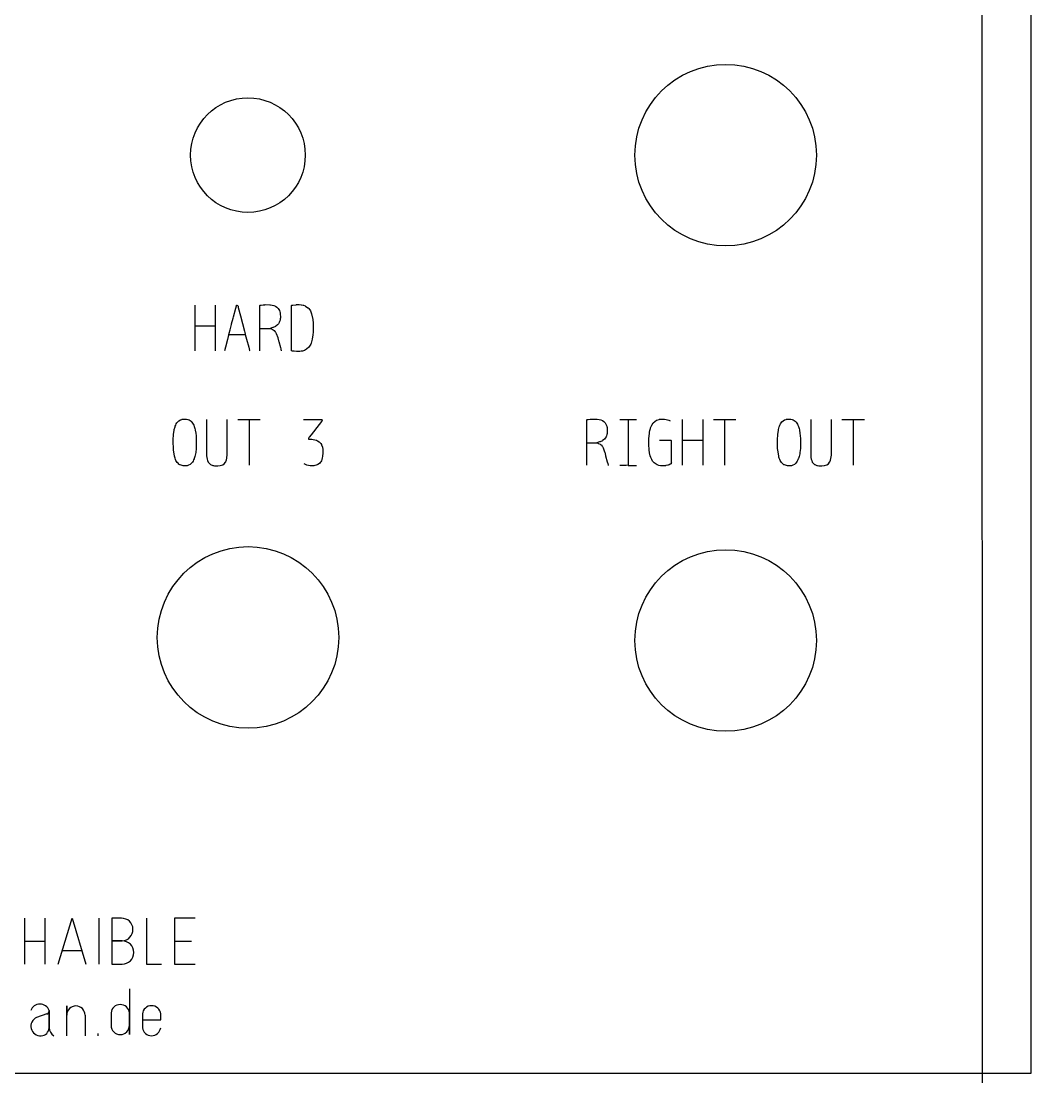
# Model space of a CAD drawing. Header units: inches. Extents: x 0 to 4.24, y -0.04 to 8.77.
# Drawn here: x 2.16 to 4.24, y -0.019 to 2.168 of the extents above; entities that cross this region are included whole.
import ezdxf

# ---------------------------------------------------------------- set-up
doc = ezdxf.new("R2010")
doc.units = ezdxf.units.IN
doc.header["$MEASUREMENT"] = 0
doc.layers.add('Gravur', color=7, linetype='CONTINUOUS')
doc.layers.add('Kontur', color=7, linetype='CONTINUOUS')

msp = doc.modelspace()

# ---------------------------------------------------------------- linework, layer by layer
at = {"layer": 'Gravur', "color": 255, "linetype": 'CONTINUOUS'}
for p, q in [((4.1391, 8.7685), (4.13956, -0.0189)), ((2.51704, 1.5827), (2.51704, 1.48875)), ((2.55945, 1.5827), (2.55945, 1.48875)), ((2.59693, 1.55885), (2.60176, 1.577)), ((2.60176, 1.577), (2.60289, 1.58125)), ((2.60289, 1.58125), (2.60297, 1.58156)), ((2.60297, 1.58156), (2.60298, 1.58163)), ((2.60298, 1.58163), (2.6032, 1.58224)), ((2.60298, 1.58163), (2.60298, 1.58163)), ((2.6032, 1.58224), (2.60332, 1.5824)), ((2.60332, 1.5824), (2.60353, 1.58257)), ((2.60332, 1.5824), (2.60332, 1.5824)), ((2.60353, 1.58257), (2.60381, 1.58267)), ((2.60381, 1.58267), (2.60513, 1.58253)), ((2.60513, 1.58253), (2.60532, 1.5824)), ((2.60532, 1.5824), (2.60532, 1.5824)), ((2.60532, 1.5824), (2.60633, 1.58061)), ((2.60633, 1.58061), (2.60651, 1.57984)), ((2.60651, 1.57984), (2.60651, 1.57984)), ((2.60651, 1.57984), (2.60671, 1.57884)), ((2.60671, 1.57884), (2.60691, 1.57793)), ((2.60691, 1.57793), (2.61141, 1.56097)), ((2.65141, 1.58081), (2.65147, 1.58206)), ((2.65142, 1.58068), (2.65141, 1.58081)), ((2.65141, 1.58081), (2.65141, 1.58081)), ((2.65147, 1.57952), (2.65142, 1.58068)), ((2.65147, 1.58206), (2.65153, 1.58228)), ((2.65147, 1.57356), (2.65147, 1.57952)), ((2.65153, 1.58228), (2.65155, 1.58236)), ((2.65155, 1.58236), (2.65159, 1.58242)), ((2.65159, 1.58242), (2.65211, 1.58282)), ((2.65159, 1.58242), (2.65159, 1.58242)), ((2.65211, 1.58282), (2.6529, 1.58302)), ((2.6529, 1.58302), (2.65358, 1.5831)), ((2.6529, 1.58302), (2.6529, 1.58302)), ((2.65358, 1.5831), (2.65412, 1.58315)), ((2.65412, 1.58315), (2.65833, 1.58363)), ((2.65833, 1.58363), (2.65871, 1.58366)), ((2.65871, 1.58366), (2.66009, 1.58376)), ((2.65871, 1.58366), (2.65871, 1.58366)), ((2.66009, 1.58376), (2.66055, 1.5838)), ((2.66055, 1.5838), (2.66138, 1.58385)), ((2.66055, 1.5838), (2.66055, 1.5838)), ((2.66138, 1.58385), (2.66221, 1.58391)), ((2.66221, 1.58391), (2.67167, 1.58385)), ((2.67167, 1.58385), (2.67305, 1.5837)), ((2.67305, 1.5837), (2.67305, 1.5837)), ((2.67305, 1.5837), (2.67671, 1.58308)), ((2.67671, 1.58308), (2.68024, 1.58209)), ((2.68024, 1.58209), (2.68354, 1.58067)), ((2.68354, 1.58067), (2.68651, 1.57877)), ((2.68651, 1.57877), (2.68651, 1.57877)), ((2.68651, 1.57877), (2.68943, 1.5759)), ((2.68943, 1.5759), (2.69164, 1.57223)), ((2.71633, 1.58143), (2.71641, 1.58227)), ((2.71633, 1.58134), (2.71633, 1.58143)), ((2.71633, 1.58143), (2.71633, 1.58143)), ((2.71637, 1.58058), (2.71633, 1.58134)), ((2.71637, 1.57647), (2.71637, 1.58058)), ((2.71637, 1.56203), (2.71637, 1.57647)), ((2.71641, 1.58227), (2.71646, 1.58241)), ((2.71646, 1.58241), (2.71648, 1.58243)), ((2.71648, 1.58243), (2.71649, 1.58246)), ((2.71649, 1.58246), (2.71704, 1.58286)), ((2.71649, 1.58246), (2.71649, 1.58246)), ((2.71704, 1.58286), (2.71787, 1.58305)), ((2.71787, 1.58305), (2.71858, 1.58312)), ((2.71787, 1.58305), (2.71787, 1.58305)), ((2.71858, 1.58312), (2.71915, 1.58318)), ((2.71915, 1.58318), (2.72597, 1.58383)), ((2.72597, 1.58383), (2.72637, 1.58387)), ((2.72637, 1.58387), (2.7268, 1.58392)), ((2.72637, 1.58387), (2.72637, 1.58387)), ((2.7268, 1.58392), (2.72723, 1.58397)), ((2.72723, 1.58397), (2.73176, 1.58415)), ((2.73176, 1.58415), (2.73219, 1.58414)), ((2.73219, 1.58414), (2.73219, 1.58414)), ((2.73219, 1.58414), (2.73627, 1.58376)), ((2.73627, 1.58376), (2.73704, 1.58364)), ((2.73704, 1.58364), (2.74077, 1.58281)), ((2.74077, 1.58281), (2.74118, 1.58269)), ((2.74118, 1.58269), (2.74118, 1.58269)), ((2.74118, 1.58269), (2.74482, 1.58134)), ((2.74482, 1.58134), (2.74552, 1.58101)), ((2.74552, 1.58101), (2.75032, 1.57772)), ((2.75032, 1.57772), (2.75091, 1.57716)), ((2.75091, 1.57716), (2.75147, 1.57657)), ((2.75147, 1.57657), (2.75202, 1.57597)), ((2.75202, 1.57597), (2.75202, 1.57597)), ((2.75202, 1.57597), (2.75541, 1.57099)), ((2.59311, 1.54443), (2.59632, 1.55644)), ((2.59632, 1.55644), (2.59693, 1.55885)), ((2.61141, 1.56097), (2.61982, 1.52917)), ((2.65147, 1.55381), (2.65147, 1.57356)), ((2.65147, 1.48875), (2.65147, 1.55381)), ((2.69164, 1.57223), (2.69264, 1.56943)), ((2.69264, 1.56943), (2.69273, 1.56911)), ((2.69273, 1.56911), (2.69273, 1.56911)), ((2.69273, 1.56911), (2.69308, 1.56761)), ((2.69342, 1.5544), (2.6929, 1.55188)), ((2.69308, 1.56761), (2.69318, 1.56711)), ((2.69318, 1.56711), (2.69318, 1.56711)), ((2.69318, 1.56711), (2.69337, 1.56596)), ((2.69337, 1.56596), (2.69352, 1.56481)), ((2.69372, 1.55697), (2.69342, 1.5544)), ((2.69352, 1.56481), (2.69378, 1.55796)), ((2.69378, 1.55796), (2.69372, 1.55697)), ((2.69372, 1.55697), (2.69372, 1.55697)), ((2.71637, 1.51101), (2.71637, 1.56203)), ((2.75541, 1.57099), (2.75631, 1.56916)), ((2.75631, 1.56916), (2.7571, 1.56728)), ((2.7571, 1.56728), (2.7578, 1.56534)), ((2.7578, 1.56534), (2.76006, 1.55598)), ((2.76006, 1.55598), (2.76027, 1.55463)), ((2.76027, 1.55463), (2.76027, 1.55463)), ((2.76027, 1.55463), (2.76114, 1.54451)), ((2.51718, 1.5403), (2.55932, 1.5403)), ((2.58801, 1.52532), (2.58984, 1.53221)), ((2.58984, 1.53221), (2.59278, 1.54321)), ((2.59278, 1.54321), (2.59311, 1.54443)), ((2.59311, 1.54443), (2.59311, 1.54443)), ((2.65161, 1.535), (2.67266, 1.53513)), ((2.67798, 1.5369), (2.67249, 1.53513)), ((2.67249, 1.53513), (2.67326, 1.53481)), ((2.67326, 1.53481), (2.67356, 1.53469)), ((2.67356, 1.53469), (2.67548, 1.53388)), ((2.67548, 1.53388), (2.6759, 1.5337)), ((2.6759, 1.5337), (2.6759, 1.5337)), ((2.6759, 1.5337), (2.67873, 1.53239)), ((2.67896, 1.53721), (2.67798, 1.5369)), ((2.67873, 1.53239), (2.67904, 1.53222)), ((2.68358, 1.53924), (2.67896, 1.53721)), ((2.67904, 1.53222), (2.68065, 1.53101)), ((2.68065, 1.53101), (2.68096, 1.53074)), ((2.68096, 1.53074), (2.68096, 1.53074)), ((2.68096, 1.53074), (2.68316, 1.52825)), ((2.68403, 1.5395), (2.68358, 1.53924)), ((2.68358, 1.53924), (2.68358, 1.53924)), ((2.68778, 1.54242), (2.68403, 1.5395)), ((2.68965, 1.54464), (2.68778, 1.54242)), ((2.69113, 1.5471), (2.68965, 1.54464)), ((2.69215, 1.54943), (2.69113, 1.5471)), ((2.69113, 1.5471), (2.69113, 1.5471)), ((2.6929, 1.55188), (2.69215, 1.54943)), ((2.76129, 1.53341), (2.76112, 1.52798)), ((2.76114, 1.54451), (2.76124, 1.54112)), ((2.76124, 1.54112), (2.76124, 1.54112)), ((2.76124, 1.54112), (2.76128, 1.53726)), ((2.76128, 1.53726), (2.76129, 1.53341)), ((2.58447, 1.51194), (2.58046, 1.4967)), ((2.58616, 1.5183), (2.58447, 1.51194)), ((2.58714, 1.52176), (2.58616, 1.5183)), ((2.58716, 1.52174), (2.58801, 1.52532)), ((2.58949, 1.52175), (2.58716, 1.52174)), ((2.59532, 1.52175), (2.58949, 1.52175)), ((2.61361, 1.52175), (2.59532, 1.52175)), ((2.6214, 1.52185), (2.61361, 1.52175)), ((2.61982, 1.52917), (2.62039, 1.52664)), ((2.62039, 1.52664), (2.62045, 1.52636)), ((2.62045, 1.52636), (2.62045, 1.52636)), ((2.62045, 1.52636), (2.62117, 1.52296)), ((2.62117, 1.52296), (2.62135, 1.5223)), ((2.62135, 1.5223), (2.62409, 1.513)), ((2.62409, 1.513), (2.62843, 1.49657)), ((2.68316, 1.52825), (2.6838, 1.52733)), ((2.6838, 1.52733), (2.6838, 1.52733)), ((2.6838, 1.52733), (2.68455, 1.52608)), ((2.68455, 1.52608), (2.68523, 1.52479)), ((2.68523, 1.52479), (2.68825, 1.51626)), ((2.68825, 1.51626), (2.68846, 1.51545)), ((2.68846, 1.51545), (2.68846, 1.51545)), ((2.68846, 1.51545), (2.69, 1.50919)), ((2.69, 1.50919), (2.69032, 1.50796)), ((2.71637, 1.49498), (2.71637, 1.51101)), ((2.75926, 1.5127), (2.75677, 1.50427)), ((2.75943, 1.51352), (2.75926, 1.5127)), ((2.75926, 1.5127), (2.75926, 1.5127)), ((2.76052, 1.52095), (2.75943, 1.51352)), ((2.76063, 1.52202), (2.76052, 1.52095)), ((2.76109, 1.52737), (2.76063, 1.52202)), ((2.76112, 1.52798), (2.76109, 1.52737)), ((2.76109, 1.52737), (2.76109, 1.52737)), ((2.58046, 1.4967), (2.57836, 1.48862)), ((2.62843, 1.49657), (2.62925, 1.49327)), ((2.62925, 1.49327), (2.62934, 1.4929)), ((2.62934, 1.4929), (2.62934, 1.4929)), ((2.62934, 1.4929), (2.63033, 1.48931)), ((2.63033, 1.48931), (2.63057, 1.48862)), ((2.69032, 1.50796), (2.69363, 1.49551)), ((2.69363, 1.49551), (2.69447, 1.4926)), ((2.69447, 1.4926), (2.69457, 1.49228)), ((2.69457, 1.49228), (2.69457, 1.49228)), ((2.69457, 1.49228), (2.69536, 1.48912)), ((2.69536, 1.48912), (2.69547, 1.48848)), ((2.71633, 1.48991), (2.71637, 1.49062)), ((2.71633, 1.48982), (2.71633, 1.48991)), ((2.71633, 1.48991), (2.71633, 1.48991)), ((2.71652, 1.48894), (2.71633, 1.48982)), ((2.71637, 1.49074), (2.71637, 1.49498)), ((2.71637, 1.49062), (2.71637, 1.49074)), ((2.71672, 1.48873), (2.71652, 1.48894)), ((2.71868, 1.48817), (2.71672, 1.48873)), ((2.71893, 1.48814), (2.71868, 1.48817)), ((2.71868, 1.48817), (2.71868, 1.48817)), ((2.72074, 1.48797), (2.71893, 1.48814)), ((2.72177, 1.48783), (2.72074, 1.48797)), ((2.72702, 1.48735), (2.72177, 1.48783)), ((2.72761, 1.48732), (2.72702, 1.48735)), ((2.72702, 1.48735), (2.72702, 1.48735)), ((2.73399, 1.48745), (2.72761, 1.48732)), ((2.73649, 1.48778), (2.73399, 1.48745)), ((2.7389, 1.48828), (2.73649, 1.48778)), ((2.7412, 1.48897), (2.7389, 1.48828)), ((2.74339, 1.48983), (2.7412, 1.48897)), ((2.74547, 1.49088), (2.74339, 1.48983)), ((2.74743, 1.49211), (2.74547, 1.49088)), ((2.7485, 1.49289), (2.74743, 1.49211)), ((2.74743, 1.49211), (2.74743, 1.49211)), ((2.75145, 1.49561), (2.7485, 1.49289)), ((2.75234, 1.49664), (2.75145, 1.49561)), ((2.75608, 1.50266), (2.75234, 1.49664)), ((2.75677, 1.50427), (2.75608, 1.50266)), ((2.47706, 1.33346), (2.47803, 1.33588)), ((2.47803, 1.33588), (2.47918, 1.3382)), ((2.47918, 1.3382), (2.48052, 1.34038)), ((2.48052, 1.34038), (2.4821, 1.34238)), ((2.4821, 1.34238), (2.48457, 1.34469)), ((2.4821, 1.34238), (2.4821, 1.34238)), ((2.48457, 1.34469), (2.48754, 1.34652)), ((2.48754, 1.34652), (2.49084, 1.34764)), ((2.49084, 1.34764), (2.49121, 1.34772)), ((2.49121, 1.34772), (2.49454, 1.34822)), ((2.49121, 1.34772), (2.49121, 1.34772)), ((2.49454, 1.34822), (2.49523, 1.3483)), ((2.49523, 1.3483), (2.49768, 1.34838)), ((2.49768, 1.34838), (2.49791, 1.34837)), ((2.49791, 1.34837), (2.49791, 1.34837)), ((2.49791, 1.34837), (2.50011, 1.34812)), ((2.50011, 1.34812), (2.50053, 1.34804)), ((2.50053, 1.34804), (2.50294, 1.34747)), ((2.50294, 1.34747), (2.50315, 1.3474)), ((2.50315, 1.3474), (2.50315, 1.3474)), ((2.50315, 1.3474), (2.50517, 1.34664)), ((2.50517, 1.34664), (2.50556, 1.34645)), ((2.50556, 1.34645), (2.5095, 1.34374)), ((2.5095, 1.34374), (2.51017, 1.3431)), ((2.51017, 1.3431), (2.51081, 1.34242)), ((2.51081, 1.34242), (2.51141, 1.34172)), ((2.51141, 1.34172), (2.51141, 1.34172)), ((2.51141, 1.34172), (2.51285, 1.33974)), ((2.51285, 1.33974), (2.51409, 1.33762)), ((2.51409, 1.33762), (2.51515, 1.33538)), ((2.51515, 1.33538), (2.51607, 1.33306)), ((2.54157, 1.34703), (2.54157, 1.28316)), ((2.58398, 1.29403), (2.58398, 1.34703)), ((2.60567, 1.34703), (2.65218, 1.34703)), ((2.62899, 1.3469), (2.62899, 1.25308)), ((2.74143, 1.34703), (2.77071, 1.34703)), ((2.77335, 1.33683), (2.75733, 1.31603)), ((2.77071, 1.34703), (2.7776, 1.34703)), ((2.77835, 1.34332), (2.77335, 1.33683)), ((2.7776, 1.34703), (2.77848, 1.34707)), ((2.77881, 1.34392), (2.77835, 1.34332)), ((2.77848, 1.34707), (2.77859, 1.34707)), ((2.77859, 1.34707), (2.77859, 1.34707)), ((2.77859, 1.34707), (2.77954, 1.34687)), ((2.77927, 1.3446), (2.77881, 1.34392)), ((2.77968, 1.34546), (2.77927, 1.3446)), ((2.77927, 1.3446), (2.77927, 1.3446)), ((2.77954, 1.34687), (2.77967, 1.34676)), ((2.77967, 1.34676), (2.77967, 1.34676)), ((2.77967, 1.34676), (2.77974, 1.34664)), ((2.77981, 1.34634), (2.77968, 1.34546)), ((2.77974, 1.34664), (2.77979, 1.34649)), ((2.77979, 1.34649), (2.7798, 1.34642)), ((2.7798, 1.34642), (2.77981, 1.34634)), ((2.77981, 1.34634), (2.77981, 1.34634)), ((3.32503, 1.34514), (3.32509, 1.34639)), ((3.32504, 1.34501), (3.32503, 1.34514)), ((3.32503, 1.34514), (3.32503, 1.34514)), ((3.3251, 1.34385), (3.32504, 1.34501)), ((3.32509, 1.34639), (3.32515, 1.34662)), ((3.3251, 1.33789), (3.3251, 1.34385)), ((3.3251, 1.31815), (3.3251, 1.33789)), ((3.32515, 1.34662), (3.32518, 1.34669)), ((3.32518, 1.34669), (3.32521, 1.34675)), ((3.32521, 1.34675), (3.32574, 1.34715)), ((3.32521, 1.34675), (3.32521, 1.34675)), ((3.32574, 1.34715), (3.32652, 1.34735)), ((3.32652, 1.34735), (3.3272, 1.34743)), ((3.32652, 1.34735), (3.32652, 1.34735)), ((3.3272, 1.34743), (3.32775, 1.34748)), ((3.32775, 1.34748), (3.33195, 1.34796)), ((3.33195, 1.34796), (3.33233, 1.34799)), ((3.33233, 1.34799), (3.33371, 1.3481)), ((3.33233, 1.34799), (3.33233, 1.34799)), ((3.33371, 1.3481), (3.33417, 1.34813)), ((3.33417, 1.34813), (3.335, 1.34818)), ((3.33417, 1.34813), (3.33417, 1.34813)), ((3.335, 1.34818), (3.33583, 1.34824)), ((3.33583, 1.34824), (3.34529, 1.34819)), ((3.34529, 1.34819), (3.34668, 1.34804)), ((3.34668, 1.34804), (3.34668, 1.34804)), ((3.34668, 1.34804), (3.35033, 1.34741)), ((3.35033, 1.34741), (3.35386, 1.34642)), ((3.35386, 1.34642), (3.35716, 1.345)), ((3.35716, 1.345), (3.36013, 1.3431)), ((3.36013, 1.3431), (3.36013, 1.3431)), ((3.36013, 1.3431), (3.36305, 1.34023)), ((3.36305, 1.34023), (3.36526, 1.33656)), ((3.36526, 1.33656), (3.36627, 1.33376)), ((3.39317, 1.34703), (3.42776, 1.34703)), ((3.41053, 1.3469), (3.41053, 1.2768)), ((3.45654, 1.33006), (3.45889, 1.3356)), ((3.45889, 1.3356), (3.46218, 1.34054)), ((3.46218, 1.34054), (3.46518, 1.34347)), ((3.46218, 1.34054), (3.46218, 1.34054)), ((3.46518, 1.34347), (3.4688, 1.34579)), ((3.4688, 1.34579), (3.4745, 1.34768)), ((3.4745, 1.34768), (3.47515, 1.3478)), ((3.47515, 1.3478), (3.48287, 1.34826)), ((3.47515, 1.3478), (3.47515, 1.3478)), ((3.48287, 1.34826), (3.48444, 1.34822)), ((3.48444, 1.34822), (3.48473, 1.34821)), ((3.48473, 1.34821), (3.48503, 1.34819)), ((3.48503, 1.34819), (3.48503, 1.34819)), ((3.48503, 1.34819), (3.48837, 1.34769)), ((3.48837, 1.34769), (3.49164, 1.34674)), ((3.49164, 1.34674), (3.49164, 1.34674)), ((3.49164, 1.34674), (3.4943, 1.34573)), ((3.4943, 1.34573), (3.49689, 1.34465)), ((3.52177, 1.34703), (3.52177, 1.25308)), ((3.56417, 1.34703), (3.56417, 1.25308)), ((3.58587, 1.34703), (3.63238, 1.34703)), ((3.60919, 1.3469), (3.60919, 1.25308)), ((3.72214, 1.33346), (3.72311, 1.33588)), ((3.72311, 1.33588), (3.72426, 1.3382)), ((3.72426, 1.3382), (3.7256, 1.34038)), ((3.7256, 1.34038), (3.72717, 1.34238)), ((3.72717, 1.34238), (3.72965, 1.34469)), ((3.72717, 1.34238), (3.72717, 1.34238)), ((3.72965, 1.34469), (3.73262, 1.34652)), ((3.73262, 1.34652), (3.73592, 1.34764)), ((3.73592, 1.34764), (3.73629, 1.34772)), ((3.73629, 1.34772), (3.73962, 1.34822)), ((3.73629, 1.34772), (3.73629, 1.34772)), ((3.73962, 1.34822), (3.74031, 1.3483)), ((3.74031, 1.3483), (3.74276, 1.34838)), ((3.74276, 1.34838), (3.74299, 1.34837)), ((3.74299, 1.34837), (3.74299, 1.34837)), ((3.74299, 1.34837), (3.74519, 1.34812)), ((3.74519, 1.34812), (3.74561, 1.34804)), ((3.74561, 1.34804), (3.74802, 1.34747)), ((3.74802, 1.34747), (3.74823, 1.3474)), ((3.74823, 1.3474), (3.74823, 1.3474)), ((3.74823, 1.3474), (3.75025, 1.34664)), ((3.75025, 1.34664), (3.75064, 1.34645)), ((3.75064, 1.34645), (3.75458, 1.34374)), ((3.75458, 1.34374), (3.75525, 1.3431)), ((3.75525, 1.3431), (3.75589, 1.34242)), ((3.75589, 1.34242), (3.75649, 1.34172)), ((3.75649, 1.34172), (3.75649, 1.34172)), ((3.75649, 1.34172), (3.75793, 1.33974)), ((3.75793, 1.33974), (3.75917, 1.33762)), ((3.75917, 1.33762), (3.76023, 1.33538)), ((3.76023, 1.33538), (3.76115, 1.33306)), ((3.78665, 1.34703), (3.78665, 1.28316)), ((3.82906, 1.29403), (3.82906, 1.34703)), ((3.85075, 1.34703), (3.89726, 1.34703)), ((3.87407, 1.3469), (3.87407, 1.25308)), ((2.47283, 1.30635), (2.47346, 1.31599)), ((2.47346, 1.31599), (2.47354, 1.31687)), ((2.47354, 1.31687), (2.47473, 1.32489)), ((2.47354, 1.31687), (2.47354, 1.31687)), ((2.47473, 1.32489), (2.47507, 1.32649)), ((2.47507, 1.32649), (2.47666, 1.3323)), ((2.47666, 1.3323), (2.47706, 1.33346)), ((2.47706, 1.33346), (2.47706, 1.33346)), ((2.51607, 1.33306), (2.51607, 1.33306)), ((2.51607, 1.33306), (2.5168, 1.33091)), ((2.5168, 1.33091), (2.51745, 1.32875)), ((2.51745, 1.32875), (2.51815, 1.32603)), ((2.51815, 1.32603), (2.51835, 1.32512)), ((2.51835, 1.32512), (2.51835, 1.32512)), ((2.51835, 1.32512), (2.51929, 1.31945)), ((2.51929, 1.31945), (2.51983, 1.31372)), ((2.51983, 1.31372), (2.51983, 1.31372)), ((2.51983, 1.31372), (2.52011, 1.3083)), ((2.75733, 1.31603), (2.75324, 1.31072)), ((3.3251, 1.25308), (3.3251, 1.31815)), ((3.36577, 1.31376), (3.36476, 1.31143)), ((3.36652, 1.31621), (3.36577, 1.31376)), ((3.36627, 1.33376), (3.36635, 1.33344)), ((3.36635, 1.33344), (3.36635, 1.33344)), ((3.36635, 1.33344), (3.3667, 1.33194)), ((3.36704, 1.31873), (3.36652, 1.31621)), ((3.3667, 1.33194), (3.3668, 1.33144)), ((3.3668, 1.33144), (3.3668, 1.33144)), ((3.3668, 1.33144), (3.36699, 1.33029)), ((3.36699, 1.33029), (3.36714, 1.32914)), ((3.36734, 1.3213), (3.36704, 1.31873)), ((3.36714, 1.32914), (3.3674, 1.32229)), ((3.3674, 1.32229), (3.36734, 1.3213)), ((3.36734, 1.3213), (3.36734, 1.3213)), ((3.45315, 1.30874), (3.45341, 1.31235)), ((3.45341, 1.31235), (3.45347, 1.31307)), ((3.45347, 1.31307), (3.45409, 1.31909)), ((3.45347, 1.31307), (3.45347, 1.31307)), ((3.45409, 1.31909), (3.45438, 1.32108)), ((3.45438, 1.32108), (3.45509, 1.32487)), ((3.45438, 1.32108), (3.45438, 1.32108)), ((3.45509, 1.32487), (3.45607, 1.32861)), ((3.45607, 1.32861), (3.4563, 1.32934)), ((3.4563, 1.32934), (3.45654, 1.33006)), ((3.45654, 1.33006), (3.45654, 1.33006)), ((3.7179, 1.30635), (3.71854, 1.31599)), ((3.71854, 1.31599), (3.71862, 1.31687)), ((3.71862, 1.31687), (3.71981, 1.32489)), ((3.71862, 1.31687), (3.71862, 1.31687)), ((3.71981, 1.32489), (3.72015, 1.32649)), ((3.72015, 1.32649), (3.72174, 1.3323)), ((3.72174, 1.3323), (3.72214, 1.33346)), ((3.72214, 1.33346), (3.72214, 1.33346)), ((3.76115, 1.33306), (3.76115, 1.33306)), ((3.76115, 1.33306), (3.76188, 1.33091)), ((3.76188, 1.33091), (3.76253, 1.32875)), ((3.76253, 1.32875), (3.76323, 1.32603)), ((3.76323, 1.32603), (3.76343, 1.32512)), ((3.76343, 1.32512), (3.76343, 1.32512)), ((3.76343, 1.32512), (3.76437, 1.31945)), ((3.76437, 1.31945), (3.76491, 1.31372)), ((3.76491, 1.31372), (3.76491, 1.31372)), ((3.76491, 1.31372), (3.76519, 1.3083)), ((2.4727, 1.30305), (2.47283, 1.30635)), ((2.47322, 1.28657), (2.4727, 1.30305)), ((2.52011, 1.3083), (2.52028, 1.30291)), ((2.52028, 1.30291), (2.52019, 1.2894)), ((2.58399, 1.29191), (2.58398, 1.29403)), ((2.58422, 1.28104), (2.58399, 1.29191)), ((2.75165, 1.3079), (2.7516, 1.30741)), ((2.7516, 1.30741), (2.75174, 1.30694)), ((2.75177, 1.30837), (2.75165, 1.3079)), ((2.75174, 1.30694), (2.75179, 1.30688)), ((2.75191, 1.30872), (2.75177, 1.30837)), ((2.75177, 1.30837), (2.75177, 1.30837)), ((2.75179, 1.30688), (2.75179, 1.30688)), ((2.75179, 1.30688), (2.75238, 1.30664)), ((2.75247, 1.30969), (2.75191, 1.30872)), ((2.75238, 1.30664), (2.75262, 1.30662)), ((2.75256, 1.30982), (2.75247, 1.30969)), ((2.75247, 1.30969), (2.75247, 1.30969)), ((2.75324, 1.31072), (2.75256, 1.30982)), ((2.75262, 1.30662), (2.75262, 1.30662)), ((2.75262, 1.30662), (2.75293, 1.30661)), ((2.75293, 1.30661), (2.75322, 1.30662)), ((2.75322, 1.30662), (2.75526, 1.30664)), ((2.75526, 1.30664), (2.75548, 1.30664)), ((2.75548, 1.30664), (2.75548, 1.30664)), ((2.75548, 1.30664), (2.75802, 1.30657)), ((2.75802, 1.30657), (2.75852, 1.30652)), ((2.75852, 1.30652), (2.76727, 1.3048)), ((2.76727, 1.3048), (2.76817, 1.30447)), ((2.76817, 1.30447), (2.76905, 1.30411)), ((2.76905, 1.30411), (2.76992, 1.30372)), ((2.76992, 1.30372), (2.76992, 1.30372)), ((2.76992, 1.30372), (2.77362, 1.30134)), ((2.77362, 1.30134), (2.77474, 1.30032)), ((2.77474, 1.30032), (2.7758, 1.29916)), ((2.7758, 1.29916), (2.7768, 1.29787)), ((2.7768, 1.29787), (2.77812, 1.29573)), ((2.77812, 1.29573), (2.77849, 1.29499)), ((2.77849, 1.29499), (2.77849, 1.29499)), ((2.77849, 1.29499), (2.78014, 1.29046)), ((2.78014, 1.29046), (2.781, 1.28567)), ((3.32523, 1.29933), (3.34628, 1.29946)), ((3.3516, 1.30123), (3.34611, 1.29946)), ((3.34611, 1.29946), (3.34688, 1.29915)), ((3.34688, 1.29915), (3.34718, 1.29902)), ((3.34718, 1.29902), (3.3491, 1.29821)), ((3.3491, 1.29821), (3.34952, 1.29803)), ((3.34952, 1.29803), (3.34952, 1.29803)), ((3.34952, 1.29803), (3.35235, 1.29673)), ((3.35258, 1.30154), (3.3516, 1.30123)), ((3.35235, 1.29673), (3.35266, 1.29655)), ((3.35721, 1.30357), (3.35258, 1.30154)), ((3.35266, 1.29655), (3.35428, 1.29534)), ((3.35428, 1.29534), (3.35458, 1.29507)), ((3.35458, 1.29507), (3.35458, 1.29507)), ((3.35458, 1.29507), (3.35679, 1.29258)), ((3.35679, 1.29258), (3.35742, 1.29166)), ((3.35766, 1.30383), (3.35721, 1.30357)), ((3.35721, 1.30357), (3.35721, 1.30357)), ((3.35742, 1.29166), (3.35742, 1.29166)), ((3.35742, 1.29166), (3.35817, 1.29041)), ((3.3614, 1.30675), (3.35766, 1.30383)), ((3.35817, 1.29041), (3.35885, 1.28912)), ((3.36327, 1.30897), (3.3614, 1.30675)), ((3.36476, 1.31143), (3.36327, 1.30897)), ((3.36476, 1.31143), (3.36476, 1.31143)), ((3.45282, 1.29715), (3.45303, 1.30682)), ((3.45284, 1.29613), (3.45282, 1.29715)), ((3.45282, 1.29715), (3.45282, 1.29715)), ((3.45365, 1.28502), (3.45284, 1.29613)), ((3.45303, 1.30682), (3.45315, 1.30874)), ((3.47463, 1.30463), (3.49305, 1.30463)), ((3.49305, 1.30463), (3.49756, 1.30463)), ((3.49756, 1.30463), (3.49819, 1.30466)), ((3.49819, 1.30466), (3.49827, 1.30466)), ((3.49827, 1.30466), (3.49827, 1.30466)), ((3.49827, 1.30466), (3.49899, 1.30452)), ((3.49899, 1.30452), (3.49909, 1.30444)), ((3.49909, 1.30444), (3.49909, 1.30444)), ((3.49909, 1.30444), (3.49911, 1.30442)), ((3.49911, 1.30442), (3.49913, 1.3044)), ((3.49913, 1.3044), (3.49931, 1.30367)), ((3.49931, 1.30359), (3.49928, 1.303)), ((3.49928, 1.303), (3.49928, 1.30291)), ((3.49928, 1.30291), (3.49928, 1.29906)), ((3.49928, 1.29906), (3.49928, 1.28396)), ((3.49931, 1.30367), (3.49931, 1.30359)), ((3.49931, 1.30359), (3.49931, 1.30359)), ((3.5219, 1.30463), (3.56404, 1.30463)), ((3.71778, 1.30305), (3.7179, 1.30635)), ((3.71829, 1.28657), (3.71778, 1.30305)), ((3.76519, 1.3083), (3.76536, 1.30291)), ((3.76536, 1.30291), (3.76527, 1.2894)), ((3.82907, 1.29191), (3.82906, 1.29403)), ((3.8293, 1.28104), (3.82907, 1.29191)), ((2.47336, 1.28507), (2.47322, 1.28657)), ((2.47322, 1.28657), (2.47322, 1.28657)), ((2.47551, 1.27163), (2.47336, 1.28507)), ((2.47601, 1.26961), (2.47551, 1.27163)), ((2.47663, 1.26761), (2.47601, 1.26961)), ((2.51738, 1.2711), (2.51616, 1.26726)), ((2.51808, 1.27382), (2.51738, 1.2711)), ((2.51868, 1.27658), (2.51808, 1.27382)), ((2.51917, 1.27937), (2.51868, 1.27658)), ((2.5201, 1.28788), (2.51917, 1.27937)), ((2.52019, 1.2894), (2.5201, 1.28788)), ((2.5201, 1.28788), (2.5201, 1.28788)), ((2.54157, 1.28316), (2.54157, 1.27364)), ((2.54157, 1.27364), (2.54163, 1.27223)), ((2.54163, 1.27223), (2.54163, 1.27223)), ((2.54163, 1.27223), (2.54193, 1.26891)), ((2.54193, 1.26891), (2.54249, 1.26569)), ((2.58229, 1.26381), (2.58401, 1.27372)), ((2.58401, 1.27372), (2.5841, 1.27517)), ((2.5841, 1.27517), (2.58422, 1.27957)), ((2.58422, 1.27957), (2.58422, 1.28104)), ((2.58422, 1.28104), (2.58422, 1.28104)), ((2.7807, 1.27166), (2.77998, 1.26777)), ((2.78076, 1.27216), (2.7807, 1.27166)), ((2.7807, 1.27166), (2.7807, 1.27166)), ((2.78119, 1.27773), (2.78076, 1.27216)), ((2.781, 1.28567), (2.781, 1.28567)), ((2.781, 1.28567), (2.78125, 1.28167)), ((2.78125, 1.28167), (2.78119, 1.27773)), ((3.35885, 1.28912), (3.36187, 1.28059)), ((3.36187, 1.28059), (3.36208, 1.27978)), ((3.36208, 1.27978), (3.36208, 1.27978)), ((3.36208, 1.27978), (3.36362, 1.27352)), ((3.36362, 1.27352), (3.36394, 1.2723)), ((3.36394, 1.2723), (3.36726, 1.25984)), ((3.41053, 1.2768), (3.41053, 1.25918)), ((3.45458, 1.27897), (3.45365, 1.28502)), ((3.456, 1.27275), (3.45458, 1.27897)), ((3.45725, 1.26891), (3.456, 1.27275)), ((3.456, 1.27275), (3.456, 1.27275)), ((3.45883, 1.26523), (3.45725, 1.26891)), ((3.49928, 1.28396), (3.49928, 1.26434)), ((3.71844, 1.28507), (3.71829, 1.28657)), ((3.71829, 1.28657), (3.71829, 1.28657)), ((3.72059, 1.27163), (3.71844, 1.28507)), ((3.72109, 1.26961), (3.72059, 1.27163)), ((3.72171, 1.26761), (3.72109, 1.26961)), ((3.76246, 1.2711), (3.76123, 1.26726)), ((3.76316, 1.27382), (3.76246, 1.2711)), ((3.76376, 1.27658), (3.76316, 1.27382)), ((3.76425, 1.27937), (3.76376, 1.27658)), ((3.76518, 1.28788), (3.76425, 1.27937)), ((3.76527, 1.2894), (3.76518, 1.28788)), ((3.76518, 1.28788), (3.76518, 1.28788)), ((3.78665, 1.28316), (3.78664, 1.27364)), ((3.78664, 1.27364), (3.78671, 1.27223)), ((3.78671, 1.27223), (3.78671, 1.27223)), ((3.78671, 1.27223), (3.78701, 1.26891)), ((3.78701, 1.26891), (3.78757, 1.26569)), ((3.82737, 1.26381), (3.82909, 1.27372)), ((3.82909, 1.27372), (3.82918, 1.27517)), ((3.82918, 1.27517), (3.8293, 1.27957)), ((3.8293, 1.27957), (3.8293, 1.28104)), ((3.8293, 1.28104), (3.8293, 1.28104)), ((2.4775, 1.2653), (2.47663, 1.26761)), ((2.47663, 1.26761), (2.47663, 1.26761)), ((2.47854, 1.26308), (2.4775, 1.2653)), ((2.47975, 1.26098), (2.47854, 1.26308)), ((2.48114, 1.25902), (2.47975, 1.26098)), ((2.4827, 1.25723), (2.48114, 1.25902)), ((2.48445, 1.25564), (2.4827, 1.25723)), ((2.48539, 1.25493), (2.48445, 1.25564)), ((2.48445, 1.25564), (2.48445, 1.25564)), ((2.48639, 1.25428), (2.48539, 1.25493)), ((2.48743, 1.25369), (2.48639, 1.25428)), ((2.49337, 1.2519), (2.48743, 1.25369)), ((2.49383, 1.25184), (2.49337, 1.2519)), ((2.49607, 1.25168), (2.49383, 1.25184)), ((2.49633, 1.25168), (2.49607, 1.25168)), ((2.49607, 1.25168), (2.49607, 1.25168)), ((2.49867, 1.25178), (2.49633, 1.25168)), ((2.49912, 1.25183), (2.49867, 1.25178)), ((2.50136, 1.25216), (2.49912, 1.25183)), ((2.50163, 1.25221), (2.50136, 1.25216)), ((2.50136, 1.25216), (2.50136, 1.25216)), ((2.5045, 1.25307), (2.50163, 1.25221)), ((2.50794, 1.255), (2.5045, 1.25307)), ((2.51076, 1.25756), (2.50794, 1.255)), ((2.51234, 1.25957), (2.51076, 1.25756)), ((2.51076, 1.25756), (2.51076, 1.25756)), ((2.51371, 1.26176), (2.51234, 1.25957)), ((2.51488, 1.26408), (2.51371, 1.26176)), ((2.51588, 1.2665), (2.51488, 1.26408)), ((2.51616, 1.26726), (2.51588, 1.2665)), ((2.51588, 1.2665), (2.51588, 1.2665)), ((2.54249, 1.26569), (2.54341, 1.26261)), ((2.54341, 1.26261), (2.54476, 1.25976)), ((2.54476, 1.25976), (2.54476, 1.25976)), ((2.54476, 1.25976), (2.54595, 1.258)), ((2.54595, 1.258), (2.5474, 1.2564)), ((2.5474, 1.2564), (2.5495, 1.25476)), ((2.5495, 1.25476), (2.54996, 1.25449)), ((2.54996, 1.25449), (2.54996, 1.25449)), ((2.54996, 1.25449), (2.55421, 1.25271)), ((2.55421, 1.25271), (2.55572, 1.25234)), ((2.55572, 1.25234), (2.55572, 1.25234)), ((2.55572, 1.25234), (2.55813, 1.25195)), ((2.55813, 1.25195), (2.56052, 1.25175)), ((2.56052, 1.25175), (2.56352, 1.2517)), ((2.56352, 1.2517), (2.56453, 1.25173)), ((2.56453, 1.25173), (2.56987, 1.25241)), ((2.56453, 1.25173), (2.56453, 1.25173)), ((2.56987, 1.25241), (2.5748, 1.25422)), ((2.5748, 1.25422), (2.57783, 1.25635)), ((2.5748, 1.25422), (2.5748, 1.25422)), ((2.57783, 1.25635), (2.58035, 1.25931)), ((2.58035, 1.25931), (2.58094, 1.26033)), ((2.58094, 1.26033), (2.58105, 1.26054)), ((2.58105, 1.26054), (2.5817, 1.26204)), ((2.58105, 1.26054), (2.58105, 1.26054)), ((2.5817, 1.26204), (2.58188, 1.26256)), ((2.58188, 1.26256), (2.58209, 1.26318)), ((2.58188, 1.26256), (2.58188, 1.26256)), ((2.58209, 1.26318), (2.58229, 1.26381)), ((2.74845, 1.25331), (2.74249, 1.256)), ((2.7551, 1.25181), (2.74845, 1.25331)), ((2.76258, 1.2518), (2.7551, 1.25181)), ((2.7551, 1.25181), (2.7551, 1.25181)), ((2.76962, 1.25382), (2.76258, 1.2518)), ((2.77086, 1.25447), (2.76962, 1.25382)), ((2.76962, 1.25382), (2.76962, 1.25382)), ((2.77429, 1.25695), (2.77086, 1.25447)), ((2.77573, 1.25847), (2.77429, 1.25695)), ((2.77693, 1.26015), (2.77573, 1.25847)), ((2.77816, 1.26244), (2.77693, 1.26015)), ((2.77693, 1.26015), (2.77693, 1.26015)), ((2.77912, 1.26486), (2.77816, 1.26244)), ((2.7793, 1.26539), (2.77912, 1.26486)), ((2.77912, 1.26486), (2.77912, 1.26486)), ((2.77978, 1.26699), (2.7793, 1.26539)), ((2.77998, 1.26777), (2.77978, 1.26699)), ((3.36726, 1.25984), (3.3681, 1.25693)), ((3.3681, 1.25693), (3.36819, 1.25661)), ((3.36819, 1.25661), (3.36819, 1.25661)), ((3.36819, 1.25661), (3.36898, 1.25345)), ((3.36898, 1.25345), (3.36909, 1.25282)), ((3.40589, 1.25295), (3.39317, 1.25295)), ((3.4103, 1.25318), (3.40589, 1.25295)), ((3.41053, 1.2548), (3.4103, 1.25318)), ((3.41053, 1.25918), (3.41053, 1.2548)), ((3.41066, 1.25295), (3.42776, 1.25295)), ((3.46079, 1.26181), (3.45883, 1.26523)), ((3.46319, 1.25876), (3.46079, 1.26181)), ((3.46416, 1.25777), (3.46319, 1.25876)), ((3.46319, 1.25876), (3.46319, 1.25876)), ((3.46999, 1.25386), (3.46416, 1.25777)), ((3.47344, 1.25264), (3.46999, 1.25386)), ((3.47699, 1.25192), (3.47344, 1.25264)), ((3.47954, 1.2517), (3.47699, 1.25192)), ((3.47699, 1.25192), (3.47699, 1.25192)), ((3.48724, 1.25223), (3.47954, 1.2517)), ((3.48808, 1.25238), (3.48724, 1.25223)), ((3.48724, 1.25223), (3.48724, 1.25223)), ((3.49225, 1.25338), (3.48808, 1.25238)), ((3.4926, 1.25349), (3.49225, 1.25338)), ((3.49429, 1.25407), (3.4926, 1.25349)), ((3.49453, 1.25417), (3.49429, 1.25407)), ((3.49429, 1.25407), (3.49429, 1.25407)), ((3.49716, 1.25528), (3.49453, 1.25417)), ((3.49756, 1.25545), (3.49716, 1.25528)), ((3.49798, 1.25563), (3.49756, 1.25545)), ((3.49847, 1.25591), (3.49798, 1.25563)), ((3.49798, 1.25563), (3.49798, 1.25563)), ((3.49888, 1.25626), (3.49847, 1.25591)), ((3.49894, 1.25632), (3.49888, 1.25626)), ((3.49888, 1.25626), (3.49888, 1.25626)), ((3.49907, 1.25654), (3.49894, 1.25632)), ((3.49917, 1.25674), (3.49907, 1.25654)), ((3.49932, 1.25793), (3.49917, 1.25674)), ((3.49928, 1.26434), (3.49928, 1.25904)), ((3.49928, 1.25904), (3.49931, 1.25804)), ((3.49931, 1.25804), (3.49932, 1.25793)), ((3.49932, 1.25793), (3.49932, 1.25793)), ((3.72258, 1.2653), (3.72171, 1.26761)), ((3.72171, 1.26761), (3.72171, 1.26761)), ((3.72362, 1.26308), (3.72258, 1.2653)), ((3.72483, 1.26098), (3.72362, 1.26308)), ((3.72622, 1.25902), (3.72483, 1.26098)), ((3.72778, 1.25723), (3.72622, 1.25902)), ((3.72952, 1.25564), (3.72778, 1.25723)), ((3.73047, 1.25493), (3.72952, 1.25564)), ((3.72952, 1.25564), (3.72952, 1.25564)), ((3.73146, 1.25428), (3.73047, 1.25493)), ((3.73251, 1.25369), (3.73146, 1.25428)), ((3.73845, 1.2519), (3.73251, 1.25369)), ((3.73891, 1.25184), (3.73845, 1.2519)), ((3.74115, 1.25168), (3.73891, 1.25184)), ((3.74141, 1.25168), (3.74115, 1.25168)), ((3.74115, 1.25168), (3.74115, 1.25168)), ((3.74375, 1.25178), (3.74141, 1.25168)), ((3.7442, 1.25183), (3.74375, 1.25178)), ((3.74644, 1.25216), (3.7442, 1.25183)), ((3.74671, 1.25221), (3.74644, 1.25216)), ((3.74644, 1.25216), (3.74644, 1.25216)), ((3.74958, 1.25307), (3.74671, 1.25221)), ((3.75302, 1.255), (3.74958, 1.25307)), ((3.75584, 1.25756), (3.75302, 1.255)), ((3.75742, 1.25957), (3.75584, 1.25756)), ((3.75584, 1.25756), (3.75584, 1.25756)), ((3.75878, 1.26176), (3.75742, 1.25957)), ((3.75995, 1.26408), (3.75878, 1.26176)), ((3.76095, 1.2665), (3.75995, 1.26408)), ((3.76123, 1.26726), (3.76095, 1.2665)), ((3.76095, 1.2665), (3.76095, 1.2665)), ((3.78757, 1.26569), (3.78849, 1.26261)), ((3.78849, 1.26261), (3.78984, 1.25976)), ((3.78984, 1.25976), (3.78984, 1.25976)), ((3.78984, 1.25976), (3.79103, 1.258)), ((3.79103, 1.258), (3.79248, 1.2564)), ((3.79248, 1.2564), (3.79458, 1.25476)), ((3.79458, 1.25476), (3.79503, 1.25449)), ((3.79503, 1.25449), (3.79503, 1.25449)), ((3.79503, 1.25449), (3.79929, 1.25271)), ((3.79929, 1.25271), (3.8008, 1.25234)), ((3.8008, 1.25234), (3.8008, 1.25234)), ((3.8008, 1.25234), (3.8032, 1.25195)), ((3.8032, 1.25195), (3.8056, 1.25175)), ((3.8056, 1.25175), (3.8086, 1.2517)), ((3.8086, 1.2517), (3.80961, 1.25173)), ((3.80961, 1.25173), (3.81495, 1.25241)), ((3.80961, 1.25173), (3.80961, 1.25173)), ((3.81495, 1.25241), (3.81988, 1.25422)), ((3.81988, 1.25422), (3.82291, 1.25635)), ((3.81988, 1.25422), (3.81988, 1.25422)), ((3.82291, 1.25635), (3.82543, 1.25931)), ((3.82543, 1.25931), (3.82602, 1.26033)), ((3.82602, 1.26033), (3.82613, 1.26054)), ((3.82613, 1.26054), (3.82678, 1.26204)), ((3.82613, 1.26054), (3.82613, 1.26054)), ((3.82678, 1.26204), (3.82696, 1.26256)), ((3.82696, 1.26256), (3.82717, 1.26318)), ((3.82696, 1.26256), (3.82696, 1.26256)), ((3.82717, 1.26318), (3.82737, 1.26381)), ((2.16669, 0.31992), (2.16669, 0.22543)), ((2.20921, 0.22543), (2.20921, 0.31992)), ((2.23598, 0.22543), (2.26433, 0.31992)), ((2.26433, 0.31992), (2.29268, 0.22543)), ((2.31945, 0.31992), (2.31945, 0.22543)), ((2.34622, 0.31992), (2.34622, 0.22543)), ((2.36591, 0.31992), (2.34622, 0.31992)), ((2.41787, 0.31992), (2.41787, 0.22543)), ((2.51787, 0.31992), (2.47535, 0.31992)), ((2.47535, 0.31992), (2.47535, 0.22543)), ((2.16669, 0.27268), (2.20921, 0.27268)), ((2.36748, 0.27346), (2.34622, 0.27346)), ((2.34622, 0.27346), (2.36748, 0.27346)), ((2.47535, 0.27268), (2.51079, 0.27268)), ((2.24543, 0.25378), (2.28323, 0.25378)), ((2.34622, 0.22543), (2.36748, 0.22543)), ((2.41787, 0.22543), (2.44858, 0.22543)), ((2.47535, 0.22543), (2.51787, 0.22543)), ((2.38244, 0.17472), (2.38244, 0.08024)), ((2.25331, 0.07787), (2.25331, 0.13929)), ((2.25331, 0.13929), (2.25331, 0.12039)), ((2.21236, 0.12276), (2.1911, 0.11567)), ((2.21709, 0.09441), (2.21709, 0.12984)), ((2.21709, 0.12984), (2.21709, 0.09441)), ((2.2911, 0.12039), (2.2911, 0.07787)), ((2.34465, 0.12512), (2.34465, 0.09913)), ((2.38244, 0.08024), (2.38244, 0.12512)), ((2.40921, 0.12276), (2.40921, 0.09441)), ((2.40921, 0.11094), (2.44701, 0.11094)), ((2.44701, 0.11094), (2.44701, 0.12276)), ((2.31787, 0.07787), (2.31787, 0.0826))]:
    msp.add_line(p, q, dxfattribs=at)
for centre, radius, start, end in [((2.36669, 0.29669), 0.02324, 271.94149, 451.94148), ((2.36748, 0.24945), 0.02402, 270, 450), ((2.19819, 0.12321), 0.02003, 19.35254, 160.64746), ((2.2722, 0.12039), 0.0189, 0, 180), ((2.36354, 0.12324), 0.01899, 5.67758, 174.32242), ((2.42811, 0.12088), 0.01899, 5.67758, 174.32242), ((2.19944, 0.09768), 0.01983, 114.87029, 273.2022), ((2.21071, 0.12898), 0.00644, -75.09851, 7.71838), ((2.19995, 0.09501), 0.01715, 272.0208, 357.9792), ((2.242, 0.09768), 0.02512, 187.47226, 232.0175), ((2.36354, 0.09913), 0.0189, 180, 360), ((2.42811, 0.09696), 0.01907, 187.69206, 352.30794)]:
    msp.add_arc(centre, radius, start, end, dxfattribs=at)
at = {"layer": 'Kontur', "color": 7, "linetype": 'CONTINUOUS'}
for p, q in [((4.24, 8.75), (4.24, 0)), ((4.24, 0), (0, 0))]:
    msp.add_line(p, q, dxfattribs=at)
for centre, radius in [((3.61126, 1.89193), 0.18701), ((2.62681, 1.89193), 0.11811), ((2.62701, 0.89846), 0.18701), ((3.61126, 0.89217), 0.18701)]:
    msp.add_circle(centre, radius, dxfattribs=at)

doc.saveas('drawing.dxf')
